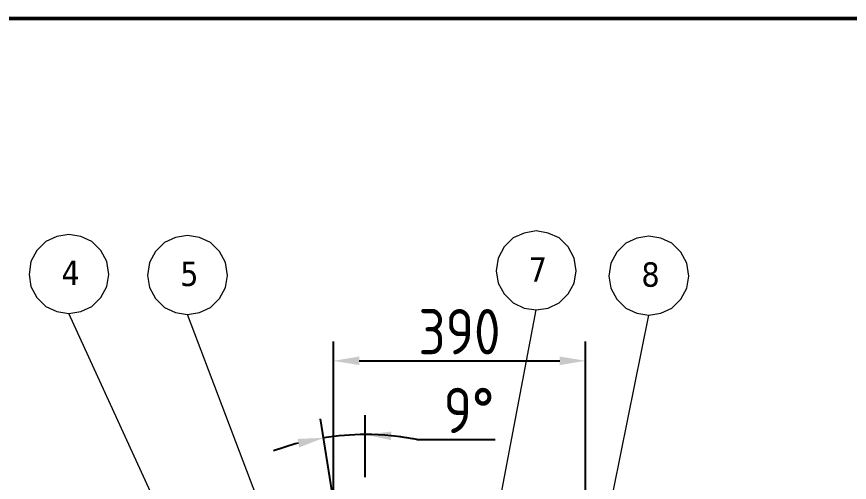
# Model space of a CAD drawing. Header units: millimetres. Extents: x 89051 to 218395, y -330386 to -125649.
# Drawn here: x 98762 to 100048, y -126523 to -125804 of the extents above; entities that cross this region are included whole.
import ezdxf

# ---------------------------------------------------------------- set-up
doc = ezdxf.new("R2010")
doc.units = ezdxf.units.MM
doc.header["$LTSCALE"] = 13
doc.layers.add('1', color=4, linetype='Continuous')
doc.layers.add('标注、文本', color=3, linetype='Continuous', lineweight=25)
doc.layers.add('铁心', color=3, linetype='Continuous', lineweight=0)
doc.styles.get("Standard").update_dxf_attribs({"font": 'gbenor.shx', "bigfont": 'gbcbig.shx'})
doc.styles.add('Tahoma$001', font='tahoma.ttf', dxfattribs={"height": 2.159784})
doc.dimstyles.new('1-15', dxfattribs={"dimscale": 20, "dimtxt": 3.5, "dimasz": 2, "dimexe": 1.5, "dimexo": 0.5, "dimgap": 0.5, "dimtad": 1, "dimtoh": 1, "dimdec": 1, "dimdsep": 46, "dimtxsty": 'Standard', "dimcen": 2.5, "dimclrd": 3, "dimclre": 3, "dimclrt": 3, "dimadec": 0, "dimazin": 2, "dimtfac": 1, "dimtdec": 1, "dimtmove": 0, "dimatfit": 2, "dimfxl": 1, "dimarcsym": 0})

# ---------------------------------------------------------------- blocks, each defined once
blk = doc.blocks.new('*D545')
at = {"layer": 'Defpoints', "color": 0, "transparency": 16777216}
for p in [(99257.4, -126451.2), (99300.4, -126524.8), (99250.9, -126547.5), (99299.8, -126855.3), (99300.4, -126859.3)]:
    blk.add_point(p, dxfattribs=at)
at = {"layer": '标注、文本', "color": 3, "lineweight": -2, "transparency": 16777216}
for p, q in [((99249.4, -126537.7), (99231.4, -126424.4)), ((99300.4, -126514.8), (99300.4, -126418.9)), ((99380, -126456.7), (99500.8, -126456.7))]:
    blk.add_line(p, q, dxfattribs=at)
for start, end in [(90, 99.0218), (78.8131, 90), (78.8265, 84.4132), (104.6085, 110.1953)]:
    blk.add_arc((99300.4, -126859.3), 410.4, start, end, dxfattribs=at)
at = {"layer": '标注、文本', "color": 3, "transparency": 16777216}
for points in [[(99340.1, -126457.5), (99340.7, -126444.2), (99300.4, -126448.9)], [(99195.6, -126455.6), (99198.3, -126468.7), (99236.1, -126454)]]:
    blk.add_solid(points, dxfattribs=at)
at = {"layer": '标注、文本', "color": 3, "transparency": 16777216, "insert": (99460.4, -126411.7), "char_height": 70, "attachment_point": 5}
blk.add_mtext('9°', dxfattribs=at)
blk = doc.blocks.new('*D546')
at = {"layer": 'Defpoints', "color": 0, "transparency": 16777216}
for p in [(99640.7, -126335.1), (99251.1, -126548.4), (99640.7, -126548.4)]:
    blk.add_point(p, dxfattribs=at)
at = {"layer": '标注、文本', "color": 3, "lineweight": -2, "transparency": 16777216}
for p, q in [((99251.1, -126538.4), (99251.1, -126305.1)), ((99640.7, -126538.4), (99640.7, -126305.1)), ((99291.1, -126335.1), (99600.7, -126335.1))]:
    blk.add_line(p, q, dxfattribs=at)
at = {"layer": '标注、文本', "color": 3, "transparency": 16777216}
for points in [[(99291.1, -126328.4), (99291.1, -126341.7), (99251.1, -126335.1)], [(99600.7, -126328.4), (99600.7, -126341.7), (99640.7, -126335.1)]]:
    blk.add_solid(points, dxfattribs=at)
at = {"layer": '标注、文本', "color": 3, "transparency": 16777216, "insert": (99445.9, -126290.1), "char_height": 70, "attachment_point": 5}
blk.add_mtext('390', dxfattribs=at)

msp = doc.modelspace()

# ---------------------------------------------------------------- linework, layer by layer
at = {"layer": '1', "color": 0, "lineweight": 40, "const_width": 5.53}
msp.add_lwpolyline([(97353.44, -130163.9), (103415.73, -130163.9), (103415.73, -125806.63), (97353.44, -125806.63), (97353.44, -130163.9)], dxfattribs=at)
at = {"layer": '铁心'}
for points in [[(98904.36, -126201.82), (98901.04, -126181.94), (98892.01, -126164.77), (98878.15, -126150.92), (98860.99, -126143.39), (98842.61, -126140.08), (98823.94, -126143.39), (98807.07, -126150.92), (98793.22, -126164.77), (98783.88, -126181.94), (98780.87, -126201.82), (98783.88, -126220.49), (98793.22, -126237.36), (98807.07, -126251.21), (98823.94, -126259.04), (98842.61, -126262.06), (98860.99, -126259.04), (98878.15, -126251.21), (98892.01, -126237.36), (98901.04, -126220.49)], [(99087.68, -126203.14), (99084.37, -126183.26), (99075.33, -126166.09), (99061.48, -126152.24), (99044.31, -126144.71), (99025.94, -126141.4), (99007.26, -126144.71), (98990.4, -126152.24), (98976.54, -126166.09), (98967.21, -126183.26), (98964.19, -126203.14), (98967.21, -126221.81), (98976.54, -126238.68), (98990.4, -126252.54), (99007.26, -126260.37), (99025.94, -126263.38), (99044.31, -126260.37), (99061.48, -126252.54), (99075.33, -126238.68), (99084.37, -126221.81)], [(99626.18, -126196.33), (99622.86, -126176.45), (99613.83, -126159.28), (99599.97, -126145.43), (99582.81, -126137.9), (99564.43, -126134.59), (99545.76, -126137.9), (99528.89, -126145.43), (99515.04, -126159.28), (99505.7, -126176.45), (99502.69, -126196.33), (99505.7, -126215), (99515.04, -126231.87), (99528.89, -126245.72), (99545.76, -126253.56), (99564.43, -126256.57), (99582.81, -126253.56), (99599.97, -126245.72), (99613.83, -126231.87), (99622.86, -126215)], [(99800.21, -126204.24), (99796.89, -126184.36), (99787.86, -126167.19), (99774, -126153.33), (99756.83, -126145.8), (99738.46, -126142.49), (99719.79, -126145.8), (99702.92, -126153.33), (99689.07, -126167.19), (99679.73, -126184.36), (99676.72, -126204.24), (99679.73, -126222.91), (99689.07, -126239.78), (99702.92, -126253.63), (99719.79, -126261.46), (99738.46, -126264.47), (99756.83, -126261.46), (99774, -126253.63), (99787.86, -126239.78), (99796.89, -126222.91)]]:
    msp.add_lwpolyline(points, close=True, dxfattribs=at)
for points in [[(99428.92, -126969.85), (99564.43, -126256.57), (99564.43, -126256.57)], [(99165.25, -126966.42), (98842.61, -126262.06), (98842.61, -126262.06)], [(99305, -126998.48), (99025.94, -126263.38), (99025.94, -126263.38)], [(99598.04, -126960.37), (99738.46, -126264.47), (99738.46, -126264.47)]]:
    msp.add_lwpolyline(points, dxfattribs=at)

# ---------------------------------------------------------------- texts
at = {"layer": '铁心', "style": 'Tahoma$001'}
for s, p in [('4', (98831.09, -126218.25)), ('5', (99014.42, -126219.58)), ('7', (99552.92, -126212.76)), ('8', (99726.94, -126220.67))]:
    msp.add_text(s, height=37.59, dxfattribs=at).set_placement(p)

# ---------------------------------------------------------------- dimensions: what is measured, and where the dimension line sits
at = {"layer": '标注、文本'}
dim = msp.add_linear_dim(base=(99640.72, -126335.08), p1=(99251.07, -126548.44), p2=(99640.72, -126548.44), text='390', dimstyle='1-15', dxfattribs=at)
dim.commit()
dim.dimension.update_dxf_attribs({"geometry": '*D546', "text_midpoint": (99445.89, -126290.08)})
dim = msp.add_angular_dim_2l(base=(99257.43, -126451.16), line1=((99300.43, -126859.3), (99300.43, -126524.82)), line2=((99299.8, -126855.33), (99250.93, -126547.55)), dimstyle='1-15', dxfattribs=at)
dim.commit()
dim.dimension.update_dxf_attribs({"geometry": '*D545', "text_midpoint": (99460.42, -126411.7)})

doc.saveas('drawing.dxf')
